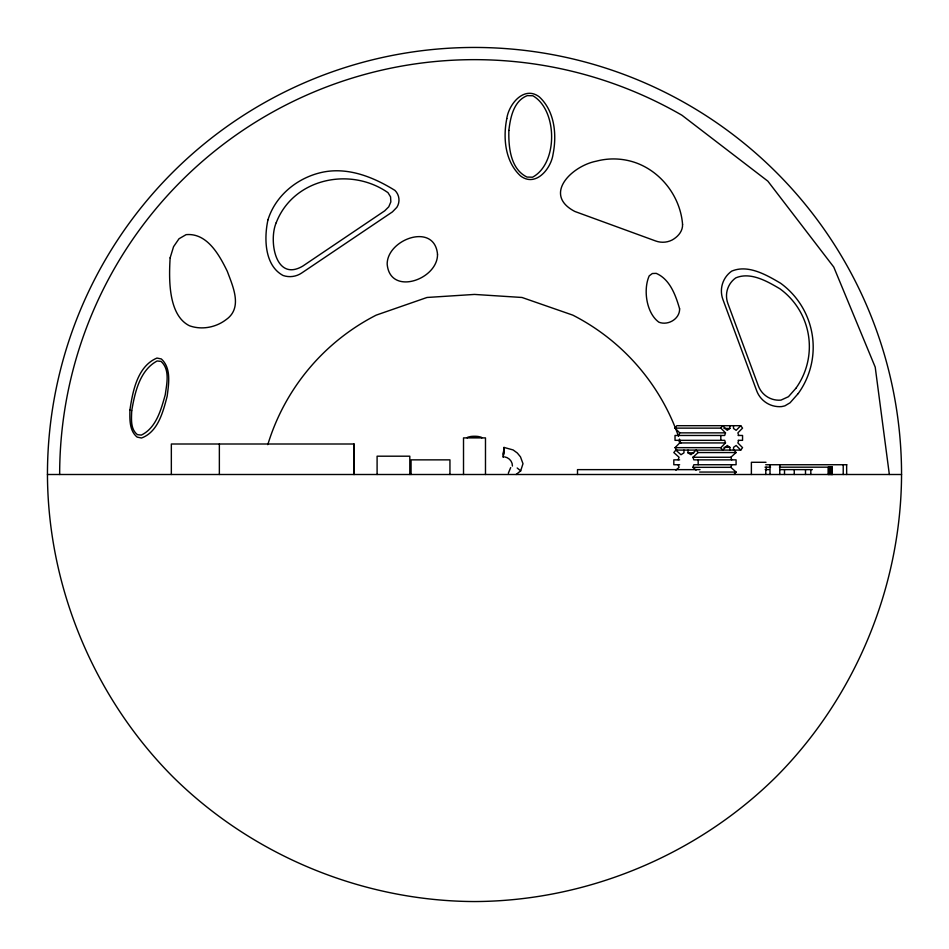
<?xml version="1.0" encoding="UTF-8"?>
<svg xmlns="http://www.w3.org/2000/svg" width="949" height="949" viewBox="0 0 949 949"><rect width="100%" height="100%" fill="white"/><g stroke="black" fill="none" stroke-linecap="round" stroke-linejoin="round"><path stroke-width="1.42" d="M503.456 453.278C503.302 458.747 504.275 443.658 503.492 452.661M901.55 474.5C901.135 586.577 855.429 696.922 776.472 776.472C696.922 855.429 586.577 901.135 474.5 901.55C362.423 901.135 252.078 855.429 172.528 776.472C93.571 696.922 47.865 586.577 47.45 474.5A427.05 427.05 0 0 1 474.5 47.45A427.05 427.05 0 0 1 901.55 474.5L47.45 474.5M678.879 435.461L679.698 432.863L725.511 432.863L724.692 435.461L675.024 435.461L675.024 440.336L724.692 440.336L725.511 442.934L720.825 447.655L675.024 447.655L676.827 450.099M738.69 440.419L737.871 442.934L742.557 447.655L740.742 450.099L675.842 450.099L673.814 452.543L679.057 457.264L678.144 459.767M731.75 464.737L730.837 467.335L692.924 467.335L693.849 464.737L736.08 464.737L736.08 459.862L693.849 459.862L692.924 457.264L698.167 452.543L736.08 452.543L734.051 450.099M508.32 473.219L510.681 467.584M516.137 474.5L520.645 470.858L517.193 467.999M520.598 471.095L522.994 463.693L520.479 456.86L517.312 453.005L513.101 449.933L504.002 447.43L503.231 457.098L504.002 447.43M679.698 432.863L675.024 428.129L676.827 425.698L740.742 425.698L742.557 428.129L737.871 432.863L738.69 435.461M675.024 428.129L720.825 428.129L722.64 425.698L727.219 430.324L729.876 428.462L729.876 425.698M734.051 474.5L736.08 472.056L730.837 467.335M675.024 447.655L679.698 442.934L725.511 442.934M740.742 425.698L736.163 430.324L733.506 428.462L733.506 425.698M675.902 470.17L679.057 467.335L678.132 464.737M692.924 457.264L730.837 457.264L736.08 452.543M723.968 428.462L729.876 428.462M738.12 435.461L742.557 435.461L742.557 440.336L738.12 440.336M723.968 447.335L729.876 447.335L729.876 450.099M688.025 450.099L688.025 452.863L693.849 452.863M679.638 459.862L673.814 459.862L673.814 464.737L679.638 464.737M766.009 462.293L751.383 462.293L751.383 474.5M765.724 464.737L846.793 464.737M765.013 467.181L770.564 467.181M779.414 467.181L832.285 467.181L832.285 474.5M765.202 469.625L769.081 469.625M780.125 469.625L812.356 469.625M700.03 469.636L577.502 469.636L577.502 474.5M699.627 472.056L736.08 472.056M688.025 452.863L691.002 454.725L696.139 450.099L698.167 452.543M729.817 447.323L727.219 445.472L722.64 450.099L720.825 447.655M675.842 450.099L680.979 454.725L683.956 452.863L683.956 450.099M692.924 467.335L696.08 470.17M720.825 428.129L725.511 432.863M740.742 450.099L736.163 445.472L733.565 447.323L733.506 450.099M730.837 457.264L731.75 459.862M679.698 442.934L678.891 440.419M889.343 474.5L875.215 367.133L833.768 267.072L767.848 181.152L681.928 115.232A414.843 414.843 0 0 0 59.657 474.5M846.65 464.737L846.65 474.5M843.222 464.737L843.222 474.5M832.214 467.181L832.214 474.5M832 467.181L832 474.5M831.656 467.181L831.656 474.5M831.205 467.181L831.205 474.5M830.683 467.181L830.683 474.5M830.114 467.181L830.114 474.5M829.556 467.181L829.556 474.5M829.035 467.181L829.035 474.5M828.584 467.181L828.584 474.5M828.24 467.181L828.24 474.5M810.814 469.625L810.814 474.5M805.499 469.625L805.499 474.5M794.254 469.625L794.254 474.5M784.503 469.625L784.503 474.5M779.77 464.737L779.77 474.5M770.019 464.737L770.019 474.5M766.175 467.181L766.175 470.111M765.784 469.625L765.784 474.5M720.825 435.461L720.825 440.336M698.167 459.862L698.167 464.737M485.485 474.5L485.485 437.892L463.515 437.892L463.515 474.5M449.945 474.5L449.945 459.862L411.059 459.862L411.059 474.5M409.802 474.5L409.802 456.196L377.097 456.196L377.097 474.5M354.262 474.5L354.262 444.002L171.342 444.002L171.342 474.5M353.811 444.002L353.811 474.5M219.361 444.002L219.361 474.5M267.796 444.654A216.064 216.064 0 0 1 376.184 315.139L427.003 297.476L474.5 294.427L521.997 297.476L572.816 315.139A216.064 216.064 0 0 1 678.488 436.315M679.437 439.079A216.064 216.064 0 0 1 680.777 443.254M504.571 456.872A9.324 8.838 10.6 0 1 512.413 466.054M481.819 437.892A6.963 1.59 0 0 0 480.846 437.086L478.166 436.481A7.485 1.72 0 0 0 470.834 436.481L468.165 437.086A6.963 1.59 0 0 0 467.181 437.892M472.056 436.955A4.994 1.139 0 0 1 476.944 436.955M508.866 130.44C508.45 146.905 510.313 168.863 526.968 177.06L532.519 177.214C558.166 163.584 557.692 110.072 532.875 95.766L527.324 95.612C513.658 100.855 510.372 117.486 508.866 130.44M129.918 410.075C129.776 419.28 129.23 430.692 137.13 437.098L141.508 438.011C158.103 431.914 163.098 411.7 167.154 396.291C168.697 384.084 171.532 368.236 161.342 358.971L156.965 358.058C137.475 366.243 132.694 391.213 129.918 410.075M131.709 410.775C131.472 418.794 130.274 429.15 137.439 434.666L141.306 435.093C156.288 427.916 161.081 409.529 165.256 394.772C166.68 384.037 170.251 369.612 161.033 361.403L157.154 360.976C139.669 370.229 134.829 392.767 131.709 410.775M170.132 257.867C168.898 278.448 168.009 315.08 189.42 325.744C201.698 330.193 215.874 327.488 226.159 319.599C242.968 307.796 232.896 286.503 227.297 271.319C219.373 255.115 207.167 232.695 186.087 234.652L179.005 238.768L173.56 246.681L170.132 257.867M679.614 308.852C679.84 318.994 667.93 325.827 658.891 322.197C646.376 313.134 643.007 289.647 649.223 275.851L652.331 273.526L656.21 273.359C670.053 279.338 675.7 295.4 679.614 308.852M682.568 224.427C682.817 231.378 677.811 236.87 672.07 240.038A20.617 20.617 0 0 1 655.712 240.999L574.869 211.473C542.282 194.545 572.022 165.873 596.221 161.211A66.893 66.893 0 0 1 636.518 163.014C662.011 172.516 680.469 197.368 682.568 224.427M506.802 118.554C502.875 138.163 505.105 161.627 520.515 175.921C535.675 187.511 551.037 168.768 553.042 154.272C556.968 134.663 554.75 111.199 539.34 96.905C524.168 85.315 508.806 104.058 506.802 118.554M267.962 219.824C263.964 238.152 264.415 265.554 283.122 275.507A20.949 20.949 0 0 0 301.663 273.027L392.435 211.888L396.848 207.333A13.511 13.511 0 0 0 394.986 190.441C373.906 177.344 348.971 167.19 323.728 171.983C298.449 176.882 275.72 194.877 267.962 219.824M437.513 254.285C437.916 279.623 389.932 296.408 387.18 264.142C387.038 239.231 434.583 221.995 437.513 254.285M276.218 222.707C268.531 240.382 275.329 282.399 302.85 266.052L384.725 210.82L388.77 206.799L390.846 201.876L390.561 196.87L387.999 192.671C350.454 166.372 293.371 178.317 276.218 222.707M795.82 388.378L788.465 396.694L780.98 400.11A21.969 21.969 0 0 1 758.346 385.863L727.859 303.443A21.969 21.969 0 0 1 735.76 277.891C750.588 271.592 767.266 281.355 779.924 288.804A71.4 71.4 0 0 1 795.82 388.378M798.204 393.562L790.066 402.779L784.859 405.864L781.762 406.575A24.342 24.342 0 0 1 756.685 390.786L722.901 299.457A24.342 24.342 0 0 1 731.667 271.153C748.097 264.166 766.578 274.985 780.6 283.241A79.111 79.111 0 0 1 798.204 393.562"/></g></svg>
